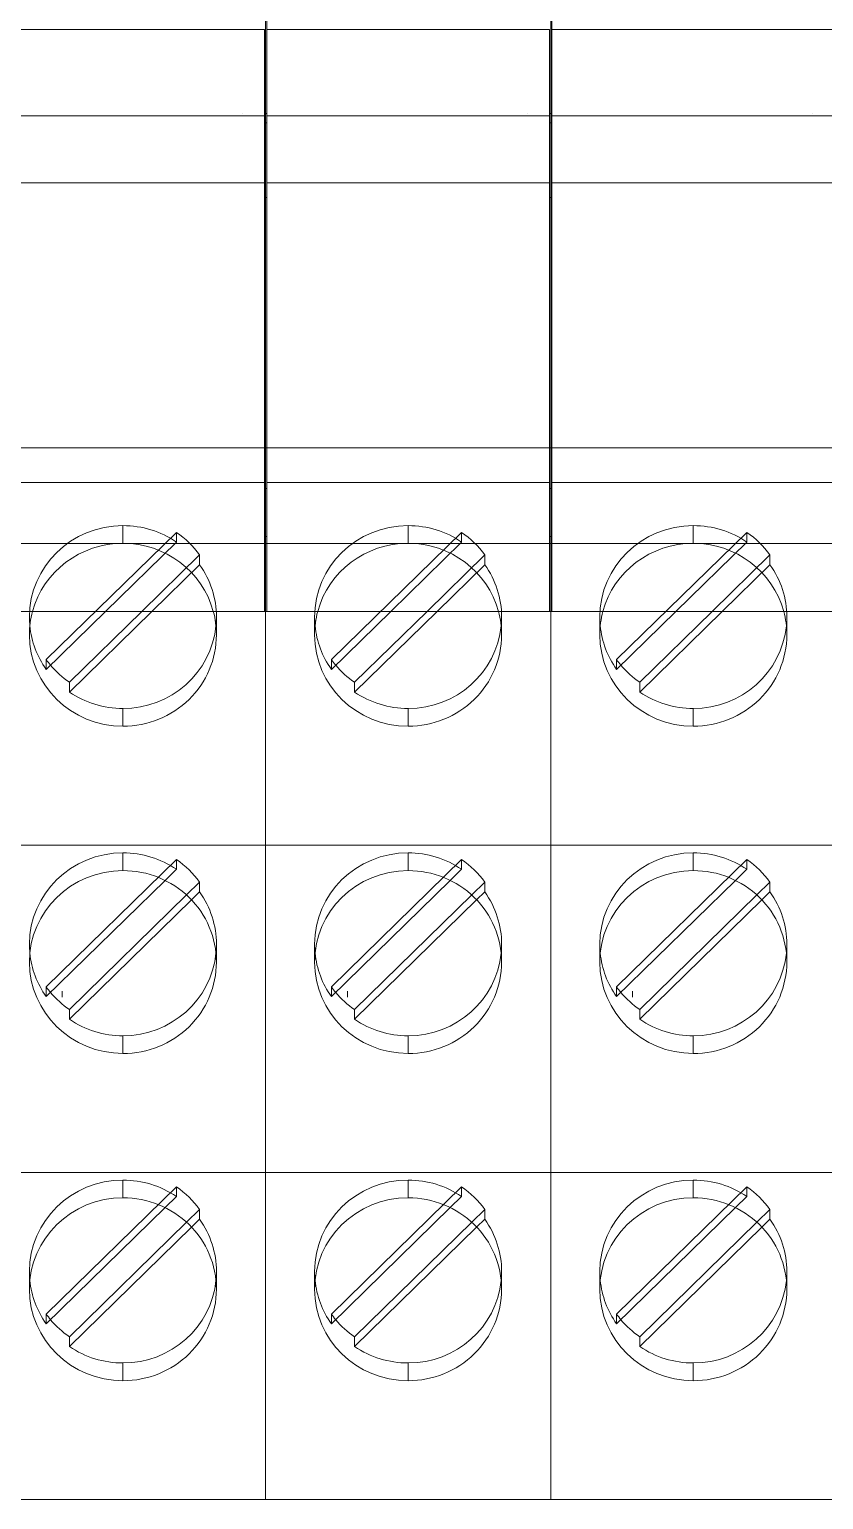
# Model space of a CAD drawing. Header units: millimetres. Extents: x 1359 to 3577, y 1336 to 3557.
# Drawn here: x 2108.01 to 2125, y 2516.67 to 2548.12 of the extents above; entities that cross this region are included whole.
import ezdxf

# ---------------------------------------------------------------- set-up
doc = ezdxf.new("R2010")
doc.units = ezdxf.units.MM
doc.layers.add('000-PI-Oprema', color=30, linetype='Continuous', lineweight=5)

msp = doc.modelspace()

# ---------------------------------------------------------------- linework, layer by layer
at = {"layer": '000-PI-Oprema', "color": 0, "linetype": 'ByBlock', "lineweight": 0}
for p, q in [((2113.09, 2548.121), (2113.065, 2574.322)), ((2113.09, 2548.121), (2113.065, 2574.322)), ((2119.19, 2548.121), (2119.165, 2574.322)), ((2119.19, 2548.121), (2119.165, 2574.322)), ((2113.065, 2572.622), (2113.065, 2546.322)), ((2113.065, 2572.622), (2113.065, 2546.322)), ((2119.165, 2572.622), (2119.165, 2546.322)), ((2119.165, 2572.622), (2119.165, 2546.322)), ((2113.04, 2548.121), (2106.99, 2548.121)), ((2113.04, 2547.634), (2113.04, 2548.121)), ((2113.04, 2547.634), (2113.04, 2548.121)), ((2113.09, 2547.634), (2113.09, 2548.121)), ((2119.14, 2548.121), (2113.09, 2548.121)), ((2113.09, 2547.634), (2113.09, 2548.121)), ((2119.14, 2547.634), (2119.14, 2548.121)), ((2119.14, 2547.634), (2119.14, 2548.121)), ((2119.19, 2547.634), (2119.19, 2548.121)), ((2125.24, 2548.121), (2119.19, 2548.121)), ((2119.19, 2547.634), (2119.19, 2548.121)), ((2113.04, 2547.634), (2113.04, 2546.272)), ((2113.04, 2547.634), (2113.04, 2546.272)), ((2113.09, 2547.634), (2113.09, 2546.272)), ((2113.09, 2547.634), (2113.09, 2546.272)), ((2119.14, 2547.634), (2119.14, 2546.272)), ((2119.14, 2547.634), (2119.14, 2546.272)), ((2119.19, 2547.634), (2119.19, 2546.272)), ((2119.19, 2547.634), (2119.19, 2546.272)), ((2113.04, 2546.272), (2106.99, 2546.272)), ((2112.565, 2546.322), (2112.565, 2546.322)), ((2112.565, 2546.322), (2112.565, 2546.322)), ((2113.04, 2546.322), (2113.065, 2546.322)), ((2113.04, 2546.322), (2113.065, 2546.322)), ((2113.04, 2544.566), (2113.04, 2546.272)), ((2113.04, 2546.272), (2113.04, 2546.272)), ((2113.04, 2544.566), (2113.04, 2546.272)), ((2113.04, 2546.272), (2113.04, 2546.272)), ((2113.065, 2546.322), (2113.065, 2546.322)), ((2113.065, 2546.322), (2113.065, 2546.122)), ((2113.065, 2546.322), (2113.065, 2546.322)), ((2113.065, 2546.322), (2113.065, 2546.122)), ((2113.065, 2546.322), (2113.09, 2546.322)), ((2113.065, 2546.322), (2113.065, 2546.122)), ((2113.065, 2546.322), (2113.065, 2546.322)), ((2113.065, 2546.322), (2113.09, 2546.322)), ((2113.065, 2546.322), (2113.065, 2546.122)), ((2113.065, 2546.322), (2113.065, 2546.322)), ((2113.09, 2544.566), (2113.09, 2546.272)), ((2119.14, 2546.272), (2113.09, 2546.272)), ((2113.09, 2546.272), (2113.09, 2546.272)), ((2113.09, 2544.566), (2113.09, 2546.272)), ((2113.09, 2546.272), (2113.09, 2546.272)), ((2118.665, 2546.322), (2118.665, 2546.322)), ((2118.665, 2546.322), (2118.665, 2546.322)), ((2119.14, 2546.322), (2119.165, 2546.322)), ((2119.14, 2546.322), (2119.165, 2546.322)), ((2119.14, 2544.566), (2119.14, 2546.272)), ((2119.14, 2546.272), (2119.14, 2546.272)), ((2119.14, 2544.566), (2119.14, 2546.272)), ((2119.14, 2546.272), (2119.14, 2546.272)), ((2119.165, 2546.322), (2119.165, 2546.322)), ((2119.165, 2546.322), (2119.165, 2546.122)), ((2119.165, 2546.322), (2119.165, 2546.322)), ((2119.165, 2546.322), (2119.165, 2546.122)), ((2119.165, 2546.322), (2119.19, 2546.322)), ((2119.165, 2546.322), (2119.165, 2546.122)), ((2119.165, 2546.322), (2119.165, 2546.322)), ((2119.165, 2546.322), (2119.19, 2546.322)), ((2119.165, 2546.322), (2119.165, 2546.122)), ((2119.165, 2546.322), (2119.165, 2546.322)), ((2119.19, 2544.566), (2119.19, 2546.272)), ((2125.24, 2546.272), (2119.19, 2546.272)), ((2119.19, 2546.272), (2119.19, 2546.272)), ((2119.19, 2544.566), (2119.19, 2546.272)), ((2119.19, 2546.272), (2119.19, 2546.272)), ((2124.765, 2546.322), (2124.765, 2546.322)), ((2124.765, 2546.322), (2124.765, 2546.322)), ((2113.04, 2546.122), (2113.065, 2546.122)), ((2113.04, 2546.122), (2113.065, 2546.122)), ((2113.065, 2546.122), (2113.065, 2544.522)), ((2113.065, 2546.122), (2113.065, 2544.522)), ((2113.09, 2546.122), (2113.065, 2546.122)), ((2113.065, 2544.522), (2113.065, 2546.122)), ((2113.09, 2546.122), (2113.065, 2546.122)), ((2113.065, 2544.522), (2113.065, 2546.122)), ((2119.14, 2546.122), (2119.165, 2546.122)), ((2119.14, 2546.122), (2119.165, 2546.122)), ((2119.165, 2546.122), (2119.165, 2544.522)), ((2119.165, 2546.122), (2119.165, 2544.522)), ((2119.19, 2546.122), (2119.165, 2546.122)), ((2119.165, 2544.522), (2119.165, 2546.122)), ((2119.19, 2546.122), (2119.165, 2546.122)), ((2119.165, 2544.522), (2119.165, 2546.122)), ((2106.99, 2544.838), (2113.04, 2544.838)), ((2113.04, 2544.099), (2113.04, 2544.566)), ((2113.04, 2544.099), (2113.04, 2544.566)), ((2113.09, 2544.838), (2119.14, 2544.838)), ((2113.09, 2544.099), (2113.09, 2544.566)), ((2113.09, 2544.099), (2113.09, 2544.566)), ((2119.14, 2544.099), (2119.14, 2544.566)), ((2119.14, 2544.099), (2119.14, 2544.566)), ((2119.19, 2544.838), (2125.24, 2544.838)), ((2119.19, 2544.099), (2119.19, 2544.566)), ((2119.19, 2544.099), (2119.19, 2544.566)), ((2113.065, 2544.522), (2113.04, 2544.522)), ((2113.065, 2544.522), (2113.04, 2544.522)), ((2113.065, 2544.522), (2113.065, 2538.299)), ((2113.065, 2544.522), (2113.065, 2538.299)), ((2113.065, 2544.522), (2113.09, 2544.522)), ((2113.065, 2538.299), (2113.065, 2544.522)), ((2113.065, 2544.522), (2113.09, 2544.522)), ((2113.065, 2538.299), (2113.065, 2544.522)), ((2119.165, 2544.522), (2119.14, 2544.522)), ((2119.165, 2544.522), (2119.14, 2544.522)), ((2119.165, 2544.522), (2119.165, 2538.299)), ((2119.165, 2544.522), (2119.165, 2538.299)), ((2119.165, 2544.522), (2119.19, 2544.522)), ((2119.165, 2538.299), (2119.165, 2544.522)), ((2119.165, 2544.522), (2119.19, 2544.522)), ((2119.165, 2538.299), (2119.165, 2544.522)), ((2113.04, 2538.945), (2113.04, 2544.099)), ((2113.04, 2538.945), (2113.04, 2544.099)), ((2113.09, 2538.945), (2113.09, 2544.099)), ((2113.09, 2538.945), (2113.09, 2544.099)), ((2119.14, 2538.945), (2119.14, 2544.099)), ((2119.14, 2538.945), (2119.14, 2544.099)), ((2119.19, 2538.945), (2119.19, 2544.099)), ((2119.19, 2538.945), (2119.19, 2544.099)), ((2113.065, 2538.299), (2113.065, 2542.102)), ((2113.065, 2538.299), (2113.065, 2542.102)), ((2119.165, 2538.299), (2119.165, 2542.102)), ((2119.165, 2538.299), (2119.165, 2542.102)), ((2113.065, 2541.172), (2113.065, 2541.172)), ((2113.065, 2541.172), (2113.065, 2541.172)), ((2113.065, 2541.172), (2113.065, 2541.172)), ((2113.065, 2541.172), (2113.065, 2541.172)), ((2119.165, 2541.172), (2119.165, 2541.172)), ((2119.165, 2541.172), (2119.165, 2541.172)), ((2119.165, 2541.172), (2119.165, 2541.172)), ((2119.165, 2541.172), (2119.165, 2541.172)), ((2113.065, 2539.172), (2106.965, 2539.172)), ((2113.04, 2537.602), (2113.04, 2538.945)), ((2113.04, 2537.602), (2113.04, 2538.945)), ((2113.065, 2539.172), (2113.065, 2539.172)), ((2113.065, 2539.172), (2113.065, 2539.172)), ((2113.065, 2539.172), (2113.065, 2539.172)), ((2119.165, 2539.172), (2113.065, 2539.172)), ((2113.065, 2539.172), (2113.065, 2539.172)), ((2113.09, 2537.602), (2113.09, 2538.945)), ((2113.09, 2537.602), (2113.09, 2538.945)), ((2119.14, 2537.602), (2119.14, 2538.945)), ((2119.14, 2537.602), (2119.14, 2538.945)), ((2119.165, 2539.172), (2119.165, 2539.172)), ((2119.165, 2539.172), (2119.165, 2539.172)), ((2119.165, 2539.172), (2119.165, 2539.172)), ((2125.265, 2539.172), (2119.165, 2539.172)), ((2119.165, 2539.172), (2119.165, 2539.172)), ((2119.19, 2537.602), (2119.19, 2538.945)), ((2119.19, 2537.602), (2119.19, 2538.945)), ((2106.99, 2538.428), (2113.04, 2538.428)), ((2113.065, 2538.299), (2113.04, 2538.299)), ((2113.065, 2538.299), (2113.04, 2538.299)), ((2113.065, 2538.299), (2113.065, 2537.272)), ((2113.065, 2538.299), (2113.065, 2537.272)), ((2113.065, 2538.299), (2113.09, 2538.299)), ((2113.065, 2537.272), (2113.065, 2538.299)), ((2113.065, 2538.299), (2113.09, 2538.299)), ((2113.065, 2537.272), (2113.065, 2538.299)), ((2113.09, 2538.428), (2119.14, 2538.428)), ((2119.165, 2538.299), (2119.14, 2538.299)), ((2119.165, 2538.299), (2119.14, 2538.299)), ((2119.165, 2538.299), (2119.165, 2537.272)), ((2119.165, 2538.299), (2119.165, 2537.272)), ((2119.165, 2538.299), (2119.19, 2538.299)), ((2119.165, 2537.272), (2119.165, 2538.299)), ((2119.165, 2538.299), (2119.19, 2538.299)), ((2119.165, 2537.272), (2119.165, 2538.299)), ((2119.19, 2538.428), (2125.24, 2538.428)), ((2108.375, 2534.639), (2111.159, 2537.362)), ((2110.015, 2537.507), (2110.015, 2537.127)), ((2111.159, 2537.155), (2111.159, 2537.362)), ((2113.04, 2535.672), (2113.04, 2537.602)), ((2113.04, 2535.672), (2113.04, 2537.602)), ((2113.09, 2535.672), (2113.09, 2537.602)), ((2113.09, 2535.672), (2113.09, 2537.602)), ((2114.475, 2534.639), (2117.259, 2537.362)), ((2116.115, 2537.507), (2116.115, 2537.127)), ((2117.259, 2537.155), (2117.259, 2537.362)), ((2119.14, 2535.672), (2119.14, 2537.602)), ((2119.14, 2535.672), (2119.14, 2537.602)), ((2119.19, 2535.672), (2119.19, 2537.602)), ((2119.19, 2535.672), (2119.19, 2537.602)), ((2120.575, 2534.639), (2123.359, 2537.362)), ((2122.215, 2537.507), (2122.215, 2537.127)), ((2123.359, 2537.155), (2123.359, 2537.362)), ((2106.965, 2537.127), (2110.015, 2537.127)), ((2111.159, 2537.155), (2109.643, 2535.672)), ((2110.015, 2537.127), (2113.065, 2537.127)), ((2113.065, 2537.272), (2113.04, 2537.272)), ((2113.065, 2537.272), (2113.04, 2537.272)), ((2113.065, 2535.672), (2113.065, 2537.272)), ((2113.065, 2535.672), (2113.065, 2537.272)), ((2113.065, 2537.272), (2113.09, 2537.272)), ((2113.065, 2535.672), (2113.065, 2537.272)), ((2113.065, 2537.272), (2113.09, 2537.272)), ((2113.065, 2535.672), (2113.065, 2537.272)), ((2113.065, 2535.672), (2113.065, 2537.127)), ((2113.065, 2535.672), (2113.065, 2537.127)), ((2113.065, 2537.127), (2116.115, 2537.127)), ((2117.259, 2537.155), (2115.743, 2535.672)), ((2116.115, 2537.127), (2119.165, 2537.127)), ((2119.165, 2537.272), (2119.14, 2537.272)), ((2119.165, 2537.272), (2119.14, 2537.272)), ((2119.165, 2535.672), (2119.165, 2537.272)), ((2119.165, 2535.672), (2119.165, 2537.272)), ((2119.165, 2537.272), (2119.19, 2537.272)), ((2119.165, 2535.672), (2119.165, 2537.272)), ((2119.165, 2537.272), (2119.19, 2537.272)), ((2119.165, 2535.672), (2119.165, 2537.272)), ((2119.165, 2535.672), (2119.165, 2537.127)), ((2119.165, 2535.672), (2119.165, 2537.127)), ((2119.165, 2537.127), (2122.215, 2537.127)), ((2123.359, 2537.155), (2121.843, 2535.672)), ((2122.215, 2537.127), (2125.265, 2537.127)), ((2111.654, 2536.878), (2110.421, 2535.672)), ((2111.654, 2536.67), (2111.654, 2536.878)), ((2117.754, 2536.878), (2116.521, 2535.672)), ((2117.754, 2536.67), (2117.754, 2536.878)), ((2123.854, 2536.878), (2122.621, 2535.672)), ((2123.854, 2536.67), (2123.854, 2536.878)), ((2110.633, 2535.672), (2111.654, 2536.67)), ((2116.733, 2535.672), (2117.754, 2536.67)), ((2122.833, 2535.672), (2123.854, 2536.67)), ((2113.04, 2535.772), (2113.04, 2535.772)), ((2113.04, 2535.772), (2113.04, 2535.772)), ((2113.09, 2535.772), (2113.09, 2535.772)), ((2113.09, 2535.772), (2113.09, 2535.772)), ((2119.14, 2535.772), (2119.14, 2535.772)), ((2119.14, 2535.772), (2119.14, 2535.772)), ((2119.19, 2535.772), (2119.19, 2535.772)), ((2119.19, 2535.772), (2119.19, 2535.772)), ((2106.99, 2535.672), (2113.04, 2535.672)), ((2109.643, 2535.672), (2108.375, 2534.431)), ((2108.87, 2533.946), (2110.633, 2535.672)), ((2110.421, 2535.672), (2108.87, 2534.154)), ((2112.015, 2535.171), (2112.015, 2535.55)), ((2113.04, 2535.672), (2113.065, 2535.672)), ((2113.04, 2535.672), (2113.04, 2535.672)), ((2113.04, 2535.672), (2113.065, 2535.672)), ((2113.04, 2535.672), (2113.04, 2535.672)), ((2113.065, 2535.672), (2113.065, 2535.672)), ((2113.065, 2530.672), (2113.065, 2535.672)), ((2113.065, 2535.672), (2113.065, 2535.672)), ((2113.065, 2530.672), (2113.065, 2535.672)), ((2113.065, 2535.672), (2113.09, 2535.672)), ((2113.065, 2535.672), (2113.065, 2535.672)), ((2113.065, 2530.672), (2113.065, 2535.672)), ((2113.065, 2535.672), (2113.09, 2535.672)), ((2113.065, 2535.672), (2113.065, 2535.672)), ((2113.065, 2530.672), (2113.065, 2535.672)), ((2113.09, 2535.672), (2119.14, 2535.672)), ((2113.09, 2535.672), (2113.09, 2535.672)), ((2113.09, 2535.672), (2113.09, 2535.672)), ((2114.115, 2535.171), (2114.115, 2535.55)), ((2115.743, 2535.672), (2114.475, 2534.431)), ((2114.97, 2533.946), (2116.733, 2535.672)), ((2116.521, 2535.672), (2114.97, 2534.154)), ((2118.115, 2535.171), (2118.115, 2535.55)), ((2119.14, 2535.672), (2119.165, 2535.672)), ((2119.14, 2535.672), (2119.14, 2535.672)), ((2119.14, 2535.672), (2119.165, 2535.672)), ((2119.14, 2535.672), (2119.14, 2535.672)), ((2119.165, 2535.672), (2119.165, 2535.672)), ((2119.165, 2530.672), (2119.165, 2535.672)), ((2119.165, 2535.672), (2119.165, 2535.672)), ((2119.165, 2530.672), (2119.165, 2535.672)), ((2119.165, 2535.672), (2119.19, 2535.672)), ((2119.165, 2535.672), (2119.165, 2535.672)), ((2119.165, 2530.672), (2119.165, 2535.672)), ((2119.165, 2535.672), (2119.19, 2535.672)), ((2119.165, 2535.672), (2119.165, 2535.672)), ((2119.165, 2530.672), (2119.165, 2535.672)), ((2119.19, 2535.672), (2125.24, 2535.672)), ((2119.19, 2535.672), (2119.19, 2535.672)), ((2119.19, 2535.672), (2119.19, 2535.672)), ((2120.215, 2535.171), (2120.215, 2535.55)), ((2121.843, 2535.672), (2120.575, 2534.431)), ((2121.07, 2533.946), (2122.833, 2535.672)), ((2122.621, 2535.672), (2121.07, 2534.154)), ((2124.215, 2535.171), (2124.215, 2535.55)), ((2113.065, 2530.672), (2113.065, 2535.105)), ((2113.065, 2530.672), (2113.065, 2535.105)), ((2119.165, 2530.672), (2119.165, 2535.105)), ((2119.165, 2530.672), (2119.165, 2535.105)), ((2108.375, 2534.431), (2108.375, 2534.639)), ((2114.475, 2534.431), (2114.475, 2534.639)), ((2120.575, 2534.431), (2120.575, 2534.639)), ((2108.87, 2533.946), (2108.87, 2534.154)), ((2114.97, 2533.946), (2114.97, 2534.154)), ((2121.07, 2533.946), (2121.07, 2534.154)), ((2110.015, 2533.594), (2110.015, 2533.215)), ((2116.115, 2533.594), (2116.115, 2533.215)), ((2122.215, 2533.594), (2122.215, 2533.215)), ((2113.065, 2530.672), (2113.065, 2532.687)), ((2113.065, 2530.672), (2113.065, 2532.687)), ((2119.165, 2530.672), (2119.165, 2532.687)), ((2119.165, 2530.672), (2119.165, 2532.687)), ((2113.065, 2530.672), (2106.965, 2530.672)), ((2110.015, 2530.507), (2110.015, 2530.127)), ((2113.065, 2530.672), (2113.065, 2530.672)), ((2113.065, 2530.127), (2113.065, 2530.672)), ((2113.065, 2530.672), (2113.065, 2530.672)), ((2113.065, 2530.127), (2113.065, 2530.672)), ((2113.065, 2530.127), (2113.065, 2530.672)), ((2113.065, 2530.672), (2113.065, 2530.672)), ((2119.165, 2530.672), (2113.065, 2530.672)), ((2113.065, 2530.127), (2113.065, 2530.672)), ((2113.065, 2530.672), (2113.065, 2530.672)), ((2116.115, 2530.507), (2116.115, 2530.127)), ((2119.165, 2530.672), (2119.165, 2530.672)), ((2119.165, 2530.127), (2119.165, 2530.672)), ((2119.165, 2530.672), (2119.165, 2530.672)), ((2119.165, 2530.127), (2119.165, 2530.672)), ((2119.165, 2530.127), (2119.165, 2530.672)), ((2119.165, 2530.672), (2119.165, 2530.672)), ((2125.265, 2530.672), (2119.165, 2530.672)), ((2119.165, 2530.127), (2119.165, 2530.672)), ((2119.165, 2530.672), (2119.165, 2530.672)), ((2122.215, 2530.507), (2122.215, 2530.127)), ((2108.375, 2527.639), (2111.159, 2530.362)), ((2110.917, 2529.917), (2111.159, 2530.155)), ((2111.159, 2530.362), (2111.159, 2530.155)), ((2113.065, 2523.672), (2113.065, 2530.127)), ((2113.065, 2523.672), (2113.065, 2530.127)), ((2113.065, 2523.672), (2113.065, 2530.127)), ((2113.065, 2523.672), (2113.065, 2530.127)), ((2114.475, 2527.639), (2117.259, 2530.362)), ((2117.017, 2529.917), (2117.259, 2530.155)), ((2117.259, 2530.362), (2117.259, 2530.155)), ((2119.165, 2523.672), (2119.165, 2530.127)), ((2119.165, 2523.672), (2119.165, 2530.127)), ((2119.165, 2523.672), (2119.165, 2530.127)), ((2119.165, 2523.672), (2119.165, 2530.127)), ((2120.575, 2527.639), (2123.359, 2530.362)), ((2123.117, 2529.917), (2123.359, 2530.155)), ((2123.359, 2530.362), (2123.359, 2530.155)), ((2108.375, 2527.431), (2110.917, 2529.917)), ((2111.654, 2529.878), (2111.375, 2529.605)), ((2111.654, 2529.878), (2111.654, 2529.67)), ((2114.475, 2527.431), (2117.017, 2529.917)), ((2117.754, 2529.878), (2117.475, 2529.605)), ((2117.754, 2529.878), (2117.754, 2529.67)), ((2120.575, 2527.431), (2123.117, 2529.917)), ((2123.854, 2529.878), (2123.575, 2529.605)), ((2123.854, 2529.878), (2123.854, 2529.67)), ((2111.375, 2529.605), (2108.87, 2527.154)), ((2111.481, 2529.501), (2108.87, 2526.946)), ((2111.654, 2529.67), (2111.481, 2529.501)), ((2117.475, 2529.605), (2114.97, 2527.154)), ((2117.581, 2529.501), (2114.97, 2526.946)), ((2117.754, 2529.67), (2117.581, 2529.501)), ((2123.575, 2529.605), (2121.07, 2527.154)), ((2123.681, 2529.501), (2121.07, 2526.946)), ((2123.854, 2529.67), (2123.681, 2529.501)), ((2112.015, 2528.171), (2112.015, 2528.55)), ((2114.115, 2528.171), (2114.115, 2528.55)), ((2118.115, 2528.171), (2118.115, 2528.55)), ((2120.215, 2528.171), (2120.215, 2528.55)), ((2124.215, 2528.171), (2124.215, 2528.55)), ((2108.375, 2527.639), (2108.375, 2527.431)), ((2114.475, 2527.639), (2114.475, 2527.431)), ((2120.575, 2527.639), (2120.575, 2527.431)), ((2108.715, 2527.418), (2108.715, 2527.545)), ((2114.815, 2527.418), (2114.815, 2527.545)), ((2120.915, 2527.418), (2120.915, 2527.545)), ((2108.87, 2527.154), (2108.87, 2526.946)), ((2114.97, 2527.154), (2114.97, 2526.946)), ((2121.07, 2527.154), (2121.07, 2526.946)), ((2110.015, 2526.594), (2110.015, 2526.215)), ((2116.115, 2526.594), (2116.115, 2526.215)), ((2122.215, 2526.594), (2122.215, 2526.215)), ((2113.065, 2523.672), (2113.065, 2525.687)), ((2113.065, 2523.672), (2113.065, 2525.687)), ((2119.165, 2523.672), (2119.165, 2525.687)), ((2119.165, 2523.672), (2119.165, 2525.687)), ((2113.065, 2523.672), (2106.965, 2523.672)), ((2110.015, 2523.127), (2110.015, 2523.507)), ((2113.065, 2523.672), (2113.065, 2523.672)), ((2113.065, 2523.127), (2113.065, 2523.672)), ((2113.065, 2523.672), (2113.065, 2523.672)), ((2113.065, 2523.127), (2113.065, 2523.672)), ((2113.065, 2523.127), (2113.065, 2523.672)), ((2113.065, 2523.672), (2113.065, 2523.672)), ((2119.165, 2523.672), (2113.065, 2523.672)), ((2113.065, 2523.127), (2113.065, 2523.672)), ((2113.065, 2523.672), (2113.065, 2523.672)), ((2116.115, 2523.127), (2116.115, 2523.507)), ((2119.165, 2523.672), (2119.165, 2523.672)), ((2119.165, 2523.127), (2119.165, 2523.672)), ((2119.165, 2523.672), (2119.165, 2523.672)), ((2119.165, 2523.127), (2119.165, 2523.672)), ((2119.165, 2523.127), (2119.165, 2523.672)), ((2119.165, 2523.672), (2119.165, 2523.672)), ((2125.265, 2523.672), (2119.165, 2523.672)), ((2119.165, 2523.127), (2119.165, 2523.672)), ((2119.165, 2523.672), (2119.165, 2523.672)), ((2122.215, 2523.127), (2122.215, 2523.507)), ((2108.375, 2520.639), (2111.159, 2523.362)), ((2111.159, 2523.155), (2111.159, 2523.362)), ((2114.475, 2520.639), (2117.259, 2523.362)), ((2117.259, 2523.155), (2117.259, 2523.362)), ((2120.575, 2520.639), (2123.359, 2523.362)), ((2123.359, 2523.155), (2123.359, 2523.362)), ((2110.917, 2522.917), (2108.375, 2520.431)), ((2111.159, 2523.155), (2110.917, 2522.917)), ((2111.654, 2522.878), (2111.375, 2522.605)), ((2111.654, 2522.67), (2111.654, 2522.878)), ((2113.065, 2516.672), (2113.065, 2523.127)), ((2113.065, 2516.672), (2113.065, 2523.127)), ((2113.065, 2516.672), (2113.065, 2523.127)), ((2113.065, 2516.672), (2113.065, 2523.127)), ((2117.017, 2522.917), (2114.475, 2520.431)), ((2117.259, 2523.155), (2117.017, 2522.917)), ((2117.754, 2522.878), (2117.475, 2522.605)), ((2117.754, 2522.67), (2117.754, 2522.878)), ((2119.165, 2516.672), (2119.165, 2523.127)), ((2119.165, 2516.672), (2119.165, 2523.127)), ((2119.165, 2516.672), (2119.165, 2523.127)), ((2119.165, 2516.672), (2119.165, 2523.127)), ((2123.117, 2522.917), (2120.575, 2520.431)), ((2123.359, 2523.155), (2123.117, 2522.917)), ((2123.854, 2522.878), (2123.575, 2522.605)), ((2123.854, 2522.67), (2123.854, 2522.878)), ((2111.375, 2522.605), (2108.87, 2520.154)), ((2111.481, 2522.501), (2111.654, 2522.67)), ((2117.475, 2522.605), (2114.97, 2520.154)), ((2117.581, 2522.501), (2117.754, 2522.67)), ((2123.575, 2522.605), (2121.07, 2520.154)), ((2123.681, 2522.501), (2123.854, 2522.67)), ((2108.87, 2519.946), (2111.481, 2522.501)), ((2114.97, 2519.946), (2117.581, 2522.501)), ((2121.07, 2519.946), (2123.681, 2522.501)), ((2108.015, 2521.55), (2108.015, 2521.171)), ((2112.015, 2521.55), (2112.015, 2521.171)), ((2114.115, 2521.55), (2114.115, 2521.171)), ((2118.115, 2521.55), (2118.115, 2521.171)), ((2120.215, 2521.55), (2120.215, 2521.171)), ((2124.215, 2521.55), (2124.215, 2521.171)), ((2108.375, 2520.431), (2108.375, 2520.639)), ((2114.475, 2520.431), (2114.475, 2520.639)), ((2120.575, 2520.431), (2120.575, 2520.639)), ((2108.87, 2519.946), (2108.87, 2520.154)), ((2114.97, 2519.946), (2114.97, 2520.154)), ((2121.07, 2519.946), (2121.07, 2520.154)), ((2110.015, 2519.215), (2110.015, 2519.594)), ((2116.115, 2519.215), (2116.115, 2519.594)), ((2122.215, 2519.215), (2122.215, 2519.594)), ((2113.065, 2516.672), (2106.965, 2516.672)), ((2113.065, 2516.672), (2106.965, 2516.672)), ((2113.065, 2516.672), (2113.065, 2516.672)), ((2113.065, 2516.672), (2113.065, 2516.672)), ((2113.065, 2516.672), (2113.065, 2516.672)), ((2113.065, 2516.672), (2113.065, 2516.672)), ((2113.065, 2516.672), (2113.065, 2516.672)), ((2113.065, 2516.672), (2113.065, 2516.672)), ((2119.165, 2516.672), (2113.065, 2516.672)), ((2113.065, 2516.672), (2113.065, 2516.672)), ((2113.065, 2516.672), (2113.065, 2516.672)), ((2119.165, 2516.672), (2113.065, 2516.672)), ((2119.165, 2516.672), (2119.165, 2516.672)), ((2119.165, 2516.672), (2119.165, 2516.672)), ((2119.165, 2516.672), (2119.165, 2516.672)), ((2119.165, 2516.672), (2119.165, 2516.672)), ((2119.165, 2516.672), (2119.165, 2516.672)), ((2119.165, 2516.672), (2119.165, 2516.672)), ((2125.265, 2516.672), (2119.165, 2516.672)), ((2119.165, 2516.672), (2119.165, 2516.672)), ((2119.165, 2516.672), (2119.165, 2516.672)), ((2125.265, 2516.672), (2119.165, 2516.672))]:
    msp.add_line(p, q, dxfattribs=at)
for centre, start_param, end_param in [((2110.015, 2535.55), -1.570796, 0), ((2110.015, 2535.55), -2.180289, -1.570796), ((2110.015, 2535.758), -2.5321, -2.180289), ((2116.115, 2535.55), -1.570796, 0), ((2116.115, 2535.55), -2.180289, -1.570796), ((2116.115, 2535.758), -2.5321, -2.180289), ((2122.215, 2535.55), -1.570796, 0), ((2122.215, 2535.55), -2.180289, -1.570796), ((2122.215, 2535.758), -2.5321, -2.180289), ((2110.015, 2535.171), -1.570796, -0.258728), ((2110.015, 2535.171), -2.882864, -1.570796), ((2116.115, 2535.171), -1.570796, -0.258728), ((2116.115, 2535.171), -2.882864, -1.570796), ((2122.215, 2535.171), -1.570796, -0.258728), ((2122.215, 2535.171), -2.882864, -1.570796), ((2110.015, 2535.55), -3.141593, -2.5321), ((2116.115, 2535.55), -3.141593, -2.5321), ((2122.215, 2535.55), -3.141593, -2.5321), ((2110.015, 2535.171), -0.258728, 0), ((2110.015, 2535.55), 0, 0.097132), ((2110.015, 2535.171), -3.141593, -2.882864), ((2110.015, 2535.55), 3.044461, 3.141593), ((2116.115, 2535.171), -0.258728, 0), ((2116.115, 2535.55), 0, 0.097132), ((2116.115, 2535.171), -3.141593, -2.882864), ((2116.115, 2535.55), 3.044461, 3.141593), ((2122.215, 2535.171), -0.258728, 0), ((2122.215, 2535.55), 0, 0.097132), ((2122.215, 2535.171), -3.141593, -2.882864), ((2122.215, 2535.55), 3.044461, 3.141593), ((2110.015, 2535.171), 0, 1.570796), ((2110.015, 2535.55), 0.097132, 0.609492), ((2110.015, 2535.55), 1.570796, 3.044461), ((2110.015, 2535.171), 1.570796, 3.141593), ((2116.115, 2535.171), 0, 1.570796), ((2116.115, 2535.55), 0.097132, 0.609492), ((2116.115, 2535.55), 1.570796, 3.044461), ((2116.115, 2535.171), 1.570796, 3.141593), ((2122.215, 2535.171), 0, 1.570796), ((2122.215, 2535.55), 0.097132, 0.609492), ((2122.215, 2535.55), 1.570796, 3.044461), ((2122.215, 2535.171), 1.570796, 3.141593), ((2110.015, 2535.758), 0.609492, 0.685382), ((2110.015, 2535.758), 0.685382, 0.961304), ((2116.115, 2535.758), 0.609492, 0.685382), ((2116.115, 2535.758), 0.685382, 0.961304), ((2122.215, 2535.758), 0.609492, 0.685382), ((2122.215, 2535.758), 0.685382, 0.961304), ((2110.015, 2535.55), 0.961304, 1.570796), ((2116.115, 2535.55), 0.961304, 1.570796), ((2122.215, 2535.55), 0.961304, 1.570796), ((2110.015, 2528.55), -1.570796, 0), ((2110.015, 2528.55), -2.180289, -1.570796), ((2116.115, 2528.55), -1.570796, 0), ((2116.115, 2528.55), -2.180289, -1.570796), ((2122.215, 2528.55), -1.570796, 0), ((2122.215, 2528.55), -2.180289, -1.570796), ((2110.015, 2528.171), -1.570796, 0), ((2110.015, 2528.171), -3.141593, -1.570796), ((2110.015, 2528.758), -2.5321, -2.180289), ((2116.115, 2528.171), -1.570796, 0), ((2116.115, 2528.171), -3.141593, -1.570796), ((2116.115, 2528.758), -2.5321, -2.180289), ((2122.215, 2528.171), -1.570796, 0), ((2122.215, 2528.171), -3.141593, -1.570796), ((2122.215, 2528.758), -2.5321, -2.180289), ((2110.015, 2528.55), 3.141593, 3.751085), ((2116.115, 2528.55), 3.141593, 3.751085), ((2122.215, 2528.55), 3.141593, 3.751085), ((2110.015, 2528.55), 0, 0.097132), ((2110.015, 2528.55), 3.044461, 3.141593), ((2116.115, 2528.55), 0, 0.097132), ((2116.115, 2528.55), 3.044461, 3.141593), ((2122.215, 2528.55), 0, 0.097132), ((2122.215, 2528.55), 3.044461, 3.141593), ((2110.015, 2528.55), 0.097132, 0.609492), ((2110.015, 2528.55), 1.570796, 3.044461), ((2116.115, 2528.55), 0.097132, 0.609492), ((2116.115, 2528.55), 1.570796, 3.044461), ((2122.215, 2528.55), 0.097132, 0.609492), ((2122.215, 2528.55), 1.570796, 3.044461), ((2110.015, 2528.171), 0, 1.570796), ((2110.015, 2528.171), 1.570796, 3.141593), ((2116.115, 2528.171), 0, 1.570796), ((2116.115, 2528.171), 1.570796, 3.141593), ((2122.215, 2528.171), 0, 1.570796), ((2122.215, 2528.171), 1.570796, 3.141593), ((2110.015, 2528.758), 0.609492, 0.685382), ((2116.115, 2528.758), 0.609492, 0.685382), ((2122.215, 2528.758), 0.609492, 0.685382), ((2110.015, 2528.758), 0.685382, 0.961304), ((2116.115, 2528.758), 0.685382, 0.961304), ((2122.215, 2528.758), 0.685382, 0.961304), ((2110.015, 2528.55), 0.961304, 1.570796), ((2116.115, 2528.55), 0.961304, 1.570796), ((2122.215, 2528.55), 0.961304, 1.570796), ((2110.015, 2521.55), -1.570796, 0), ((2110.015, 2521.55), -2.180289, -1.570796), ((2116.115, 2521.55), -1.570796, 0), ((2116.115, 2521.55), -2.180289, -1.570796), ((2122.215, 2521.55), -1.570796, 0), ((2122.215, 2521.55), -2.180289, -1.570796), ((2110.015, 2521.758), -2.5321, -2.180289), ((2116.115, 2521.758), -2.5321, -2.180289), ((2122.215, 2521.758), -2.5321, -2.180289), ((2110.015, 2521.171), -1.570796, 0), ((2110.015, 2521.171), -3.141593, -1.570796), ((2116.115, 2521.171), -1.570796, 0), ((2116.115, 2521.171), -3.141593, -1.570796), ((2122.215, 2521.171), -1.570796, 0), ((2122.215, 2521.171), -3.141593, -1.570796), ((2110.015, 2521.55), -3.141593, -2.5321), ((2116.115, 2521.55), -3.141593, -2.5321), ((2122.215, 2521.55), -3.141593, -2.5321), ((2110.015, 2521.55), 0, 0.097132), ((2110.015, 2521.55), 0.097132, 0.609492), ((2110.015, 2521.55), 1.570796, 3.044461), ((2110.015, 2521.55), 3.044461, 3.141593), ((2116.115, 2521.55), 0, 0.097132), ((2116.115, 2521.55), 0.097132, 0.609492), ((2116.115, 2521.55), 1.570796, 3.044461), ((2116.115, 2521.55), 3.044461, 3.141593), ((2122.215, 2521.55), 0, 0.097132), ((2122.215, 2521.55), 0.097132, 0.609492), ((2122.215, 2521.55), 1.570796, 3.044461), ((2122.215, 2521.55), 3.044461, 3.141593), ((2110.015, 2521.171), 0, 1.570796), ((2110.015, 2521.171), 1.570796, 3.141593), ((2116.115, 2521.171), 0, 1.570796), ((2116.115, 2521.171), 1.570796, 3.141593), ((2122.215, 2521.171), 0, 1.570796), ((2122.215, 2521.171), 1.570796, 3.141593), ((2110.015, 2521.758), 0.609492, 0.685382), ((2110.015, 2521.758), 0.685382, 0.961304), ((2116.115, 2521.758), 0.609492, 0.685382), ((2116.115, 2521.758), 0.685382, 0.961304), ((2122.215, 2521.758), 0.609492, 0.685382), ((2122.215, 2521.758), 0.685382, 0.961304), ((2110.015, 2521.55), 0.961304, 1.570796), ((2116.115, 2521.55), 0.961304, 1.570796), ((2122.215, 2521.55), 0.961304, 1.570796)]:
    msp.add_ellipse(centre, major_axis=(-2, 0), ratio=0.978148, start_param=start_param, end_param=end_param, dxfattribs=at)

doc.saveas('drawing.dxf')
